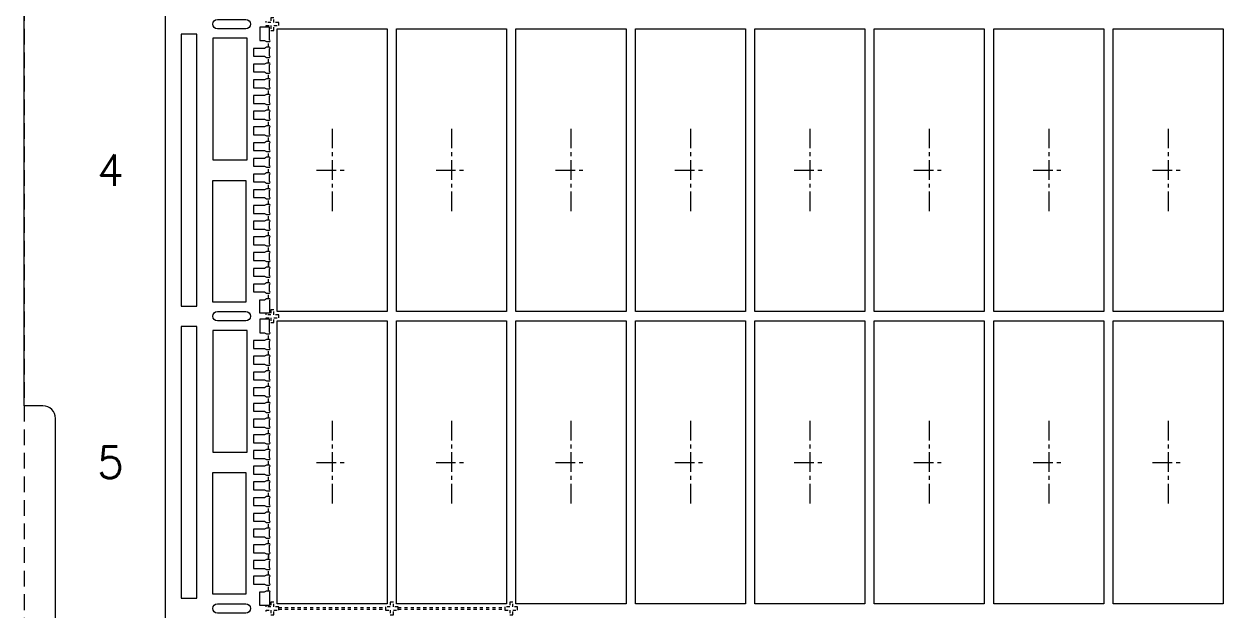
# Model space of a CAD drawing. Header units: millimetres. Extents: x 4471 to 10624, y 832 to 10725.
# Drawn here: x 4535.48 to 4573.78, y 1694.22 to 1712.87 of the extents above; entities that cross this region are included whole.
import ezdxf

# ---------------------------------------------------------------- set-up
doc = ezdxf.new("R2010")
doc.units = ezdxf.units.MM
for name, pattern in [('CENTER', [2, 1.25, -0.25, 0.25, -0.25]), ('DASHED', [0.75, 0.5, -0.25]), ('HIDDEN', [0.375, 0.25, -0.125])]:
    doc.linetypes.add(name, pattern=pattern)
for name, color, linetype in [('1', 7, 'Continuous'), ('1D', 4, 'Continuous'), ('PKG', 2, 'Continuous'), ('中心线', 1, 'CENTER'), ('标注', 6, 'Continuous')]:
    doc.layers.add(name, color=color, linetype=linetype)
doc.layers.add('DIM', color=4, linetype='Continuous', lineweight=18)
doc.styles.get("Standard").update_dxf_attribs({"font": 'SimSun.ttf'})

msp = doc.modelspace()

# ---------------------------------------------------------------- linework, layer by layer
at = {"lineweight": 0}
for p, q in [((4535.4802, 1700.7214, 0.0291), (4535.4802, 1715.7214, 0.0291)), ((4536.0802, 1700.7214, 0.0291), (4535.4802, 1700.7214, 0.0291)), ((4536.0802, 1700.7214, 0.0291), (4535.4802, 1700.7214, 0.0291)), ((4536.4802, 1681.1214, 0.0291), (4536.4802, 1700.3214, 0.0291))]:
    msp.add_line(p, q, dxfattribs=at)
at = {"lineweight": 9, "ltscale": 10, "elevation": 0.0291}
for points in [[(4542.5302, 1712.7214), (4541.6302, 1712.7214, -1), (4541.6302, 1713.0214), (4542.5302, 1713.0214, -1), (4542.5302, 1712.7214)], [(4542.5302, 1703.4214), (4541.6302, 1703.4214, -1), (4541.6302, 1703.7214), (4542.5302, 1703.7214, -1), (4542.5302, 1703.4214)], [(4542.5302, 1694.1214), (4541.6302, 1694.1214, -1), (4541.6302, 1694.4214), (4542.5302, 1694.4214, -1), (4542.5302, 1694.1214)]]:
    msp.add_lwpolyline(points, format="xyb", dxfattribs=at)
at = {"lineweight": 9, "elevation": 0.0291}
for points in [[(4540.4802, 1703.8964), (4540.9802, 1703.8964), (4540.9802, 1712.5464), (4540.4802, 1712.5464)], [(4540.4802, 1694.5964), (4540.9802, 1694.5964), (4540.9802, 1703.2464), (4540.4802, 1703.2464)]]:
    msp.add_lwpolyline(points, close=True, dxfattribs=at)
at = {"lineweight": 9, "ltscale": 10, "elevation": 0.0291}
for points in [[(4541.4802, 1712.4214), (4541.4802, 1708.5464), (4542.5802, 1708.5464), (4542.5802, 1712.4214)], [(4541.4802, 1704.0214), (4541.4802, 1707.8964), (4542.5302, 1707.8964), (4542.5302, 1704.0214)], [(4541.4802, 1703.1214), (4541.4802, 1699.2464), (4542.5802, 1699.2464), (4542.5802, 1703.1214)], [(4541.4802, 1694.7214), (4541.4802, 1698.5964), (4542.5302, 1698.5964), (4542.5302, 1694.7214)]]:
    msp.add_lwpolyline(points, close=True, dxfattribs=at)
at = {"lineweight": 0}
for start in [0, 360]:
    msp.add_arc((4536.0802, 1700.3214, 0.0291), 0.4, start, 90, dxfattribs=at)
at = {"layer": '1', "lineweight": 9}
for p, q in [((4535.4802, 1700.7214, 0.0291), (4535.4802, 1715.7214, 0.0291)), ((4542.9802, 1712.7764, 0.0291), (4542.9802, 1712.3464, 0.0291)), ((4543.2852, 1712.7764, 0.0291), (4542.9802, 1712.7764, 0.0291)), ((4542.9802, 1712.7764, 0.0291), (4542.9802, 1712.3614, 0.0291)), ((4543.2852, 1712.3614, 0.0291), (4543.2852, 1712.7764, 0.0291)), ((4542.9802, 1712.3464, 0.0291), (4543.1302, 1712.3464, 0.0291)), ((4543.1302, 1712.3464, 0.0291), (4543.1873, 1712.3114, 0.0291)), ((4543.1873, 1712.3114, 0.0291), (4543.2852, 1712.3114, 0.0291)), ((4543.2852, 1712.3614, 0.0291), (4543.2852, 1712.3614, 0.0291)), ((4542.9802, 1703.6664, 0.0291), (4542.9802, 1704.0964, 0.0291)), ((4542.9802, 1704.0964, 0.0291), (4543.1302, 1704.0964, 0.0291)), ((4542.9802, 1703.6664, 0.0291), (4542.9802, 1704.0814, 0.0291)), ((4543.1302, 1704.0964, 0.0291), (4543.1873, 1704.1314, 0.0291)), ((4543.1873, 1704.1314, 0.0291), (4543.2852, 1704.1314, 0.0291)), ((4543.2852, 1704.0814, 0.0291), (4543.2852, 1704.0814, 0.0291)), ((4543.2852, 1704.0814, 0.0291), (4543.2852, 1703.6664, 0.0291)), ((4543.2852, 1703.6664, 0.0291), (4542.9802, 1703.6664, 0.0291)), ((4542.9802, 1703.4764, 0.0291), (4542.9802, 1703.0464, 0.0291)), ((4543.2852, 1703.4764, 0.0291), (4542.9802, 1703.4764, 0.0291)), ((4542.9802, 1703.4764, 0.0291), (4542.9802, 1703.0614, 0.0291)), ((4543.2852, 1703.0614, 0.0291), (4543.2852, 1703.4764, 0.0291)), ((4542.9802, 1703.0464, 0.0291), (4543.1302, 1703.0464, 0.0291)), ((4543.1302, 1703.0464, 0.0291), (4543.1873, 1703.0114, 0.0291)), ((4543.1873, 1703.0114, 0.0291), (4543.2852, 1703.0114, 0.0291)), ((4543.2852, 1703.0614, 0.0291), (4543.2852, 1703.0614, 0.0291)), ((4542.9802, 1694.3664, 0.0291), (4542.9802, 1694.7964, 0.0291)), ((4542.9802, 1694.7964, 0.0291), (4543.1302, 1694.7964, 0.0291)), ((4543.1302, 1694.7964, 0.0291), (4543.1873, 1694.8314, 0.0291)), ((4543.1873, 1694.8314, 0.0291), (4543.2852, 1694.8314, 0.0291)), ((4542.9802, 1694.3664, 0.0291), (4542.9802, 1694.7814, 0.0291)), ((4543.2852, 1694.7814, 0.0291), (4543.2852, 1694.7814, 0.0291)), ((4543.2852, 1694.7814, 0.0291), (4543.2852, 1694.3664, 0.0291)), ((4543.2852, 1694.3664, 0.0291), (4542.9802, 1694.3664, 0.0291))]:
    msp.add_line(p, q, dxfattribs=at)
at = {"layer": '1', "color": 0, "lineweight": 9}
for p, q in [((4542.7802, 1712.0964, 0.0291), (4542.7802, 1711.8464, 0.0291)), ((4543.1302, 1712.0964, 0.0291), (4542.7802, 1712.0964, 0.0291)), ((4543.1873, 1712.1314, 0.0291), (4543.1302, 1712.0964, 0.0291)), ((4543.2852, 1712.1314, 0.0291), (4543.1873, 1712.1314, 0.0291)), ((4543.2852, 1711.8614, 0.0291), (4543.2852, 1712.0814, 0.0291)), ((4542.7802, 1711.8464, 0.0291), (4543.1302, 1711.8464, 0.0291)), ((4543.1302, 1711.8464, 0.0291), (4543.1873, 1711.8114, 0.0291)), ((4543.1873, 1711.8114, 0.0291), (4543.2852, 1711.8114, 0.0291)), ((4542.7802, 1711.5964, 0.0291), (4542.7802, 1711.3464, 0.0291)), ((4543.1302, 1711.5964, 0.0291), (4542.7802, 1711.5964, 0.0291)), ((4542.7802, 1711.3464, 0.0291), (4543.1302, 1711.3464, 0.0291)), ((4543.1873, 1711.6314, 0.0291), (4543.1302, 1711.5964, 0.0291)), ((4543.1302, 1711.3464, 0.0291), (4543.1873, 1711.3114, 0.0291)), ((4543.2852, 1711.6314, 0.0291), (4543.1873, 1711.6314, 0.0291)), ((4543.1873, 1711.3114, 0.0291), (4543.2852, 1711.3114, 0.0291)), ((4543.2852, 1711.3614, 0.0291), (4543.2852, 1711.5814, 0.0291)), ((4542.7802, 1711.0964, 0.0291), (4542.7802, 1710.8464, 0.0291)), ((4543.1302, 1711.0964, 0.0291), (4542.7802, 1711.0964, 0.0291)), ((4543.1873, 1711.1314, 0.0291), (4543.1302, 1711.0964, 0.0291)), ((4543.2852, 1711.1314, 0.0291), (4543.1873, 1711.1314, 0.0291)), ((4543.2852, 1710.8614, 0.0291), (4543.2852, 1711.0814, 0.0291)), ((4542.7802, 1710.8464, 0.0291), (4543.1302, 1710.8464, 0.0291)), ((4542.7802, 1710.5964, 0.0291), (4542.7802, 1710.3464, 0.0291)), ((4543.1302, 1710.5964, 0.0291), (4542.7802, 1710.5964, 0.0291)), ((4543.1302, 1710.8464, 0.0291), (4543.1873, 1710.8114, 0.0291)), ((4543.1873, 1710.6314, 0.0291), (4543.1302, 1710.5964, 0.0291)), ((4543.1873, 1710.8114, 0.0291), (4543.2852, 1710.8114, 0.0291)), ((4543.2852, 1710.6314, 0.0291), (4543.1873, 1710.6314, 0.0291)), ((4543.2852, 1710.3614, 0.0291), (4543.2852, 1710.5814, 0.0291)), ((4542.7802, 1710.3464, 0.0291), (4543.1302, 1710.3464, 0.0291)), ((4543.1302, 1710.3464, 0.0291), (4543.1873, 1710.3114, 0.0291)), ((4543.1873, 1710.1314, 0.0291), (4543.1302, 1710.0964, 0.0291)), ((4543.1873, 1710.3114, 0.0291), (4543.2852, 1710.3114, 0.0291)), ((4543.2852, 1710.1314, 0.0291), (4543.1873, 1710.1314, 0.0291)), ((4542.7802, 1710.0964, 0.0291), (4542.7802, 1709.8464, 0.0291)), ((4543.1302, 1710.0964, 0.0291), (4542.7802, 1710.0964, 0.0291)), ((4542.7802, 1709.8464, 0.0291), (4543.1302, 1709.8464, 0.0291)), ((4543.1302, 1709.8464, 0.0291), (4543.1873, 1709.8114, 0.0291)), ((4543.1873, 1709.8114, 0.0291), (4543.2852, 1709.8114, 0.0291)), ((4543.2852, 1709.8614, 0.0291), (4543.2852, 1710.0814, 0.0291)), ((4542.7802, 1709.5964, 0.0291), (4542.7802, 1709.3464, 0.0291)), ((4543.1302, 1709.5964, 0.0291), (4542.7802, 1709.5964, 0.0291)), ((4543.1873, 1709.6314, 0.0291), (4543.1302, 1709.5964, 0.0291)), ((4543.2852, 1709.6314, 0.0291), (4543.1873, 1709.6314, 0.0291)), ((4543.2852, 1709.3614, 0.0291), (4543.2852, 1709.5814, 0.0291)), ((4542.7802, 1709.3464, 0.0291), (4543.1302, 1709.3464, 0.0291)), ((4542.7802, 1709.0964, 0.0291), (4542.7802, 1708.8464, 0.0291)), ((4543.1302, 1709.0964, 0.0291), (4542.7802, 1709.0964, 0.0291)), ((4543.1302, 1709.3464, 0.0291), (4543.1873, 1709.3114, 0.0291)), ((4543.1873, 1709.1314, 0.0291), (4543.1302, 1709.0964, 0.0291)), ((4543.1873, 1709.3114, 0.0291), (4543.2852, 1709.3114, 0.0291)), ((4543.2852, 1709.1314, 0.0291), (4543.1873, 1709.1314, 0.0291)), ((4543.2852, 1708.8614, 0.0291), (4543.2852, 1709.0814, 0.0291)), ((4542.7802, 1708.8464, 0.0291), (4543.1302, 1708.8464, 0.0291)), ((4542.7802, 1708.5964, 0.0291), (4542.7802, 1708.3464, 0.0291)), ((4543.1302, 1708.5964, 0.0291), (4542.7802, 1708.5964, 0.0291)), ((4543.1302, 1708.8464, 0.0291), (4543.1873, 1708.8114, 0.0291)), ((4543.1873, 1708.6314, 0.0291), (4543.1302, 1708.5964, 0.0291)), ((4543.1873, 1708.8114, 0.0291), (4543.2852, 1708.8114, 0.0291)), ((4543.2852, 1708.6314, 0.0291), (4543.1873, 1708.6314, 0.0291)), ((4543.2852, 1708.3614, 0.0291), (4543.2852, 1708.5814, 0.0291)), ((4542.7802, 1708.3464, 0.0291), (4543.1302, 1708.3464, 0.0291)), ((4543.1302, 1708.3464, 0.0291), (4543.1873, 1708.3114, 0.0291)), ((4543.1873, 1708.3114, 0.0291), (4543.2852, 1708.3114, 0.0291)), ((4542.7802, 1708.0964, 0.0291), (4542.7802, 1707.8464, 0.0291)), ((4543.1302, 1708.0964, 0.0291), (4542.7802, 1708.0964, 0.0291)), ((4542.7802, 1707.8464, 0.0291), (4543.1302, 1707.8464, 0.0291)), ((4543.1873, 1708.1314, 0.0291), (4543.1302, 1708.0964, 0.0291)), ((4543.1302, 1707.8464, 0.0291), (4543.1873, 1707.8114, 0.0291)), ((4543.2852, 1708.1314, 0.0291), (4543.1873, 1708.1314, 0.0291)), ((4543.2852, 1707.8614, 0.0291), (4543.2852, 1708.0814, 0.0291)), ((4542.7802, 1707.5964, 0.0291), (4542.7802, 1707.3464, 0.0291)), ((4543.1302, 1707.5964, 0.0291), (4542.7802, 1707.5964, 0.0291)), ((4543.1873, 1707.6314, 0.0291), (4543.1302, 1707.5964, 0.0291)), ((4543.1873, 1707.8114, 0.0291), (4543.2852, 1707.8114, 0.0291)), ((4543.2852, 1707.6314, 0.0291), (4543.1873, 1707.6314, 0.0291)), ((4543.2852, 1707.3614, 0.0291), (4543.2852, 1707.5814, 0.0291)), ((4542.7802, 1707.3464, 0.0291), (4543.1302, 1707.3464, 0.0291)), ((4542.7802, 1707.0964, 0.0291), (4542.7802, 1706.8464, 0.0291)), ((4543.1302, 1707.0964, 0.0291), (4542.7802, 1707.0964, 0.0291)), ((4543.1302, 1707.3464, 0.0291), (4543.1873, 1707.3114, 0.0291)), ((4543.1873, 1707.1314, 0.0291), (4543.1302, 1707.0964, 0.0291)), ((4543.1873, 1707.3114, 0.0291), (4543.2852, 1707.3114, 0.0291)), ((4543.2852, 1707.1314, 0.0291), (4543.1873, 1707.1314, 0.0291)), ((4543.2852, 1706.8614, 0.0291), (4543.2852, 1707.0814, 0.0291)), ((4542.7802, 1706.8464, 0.0291), (4543.1302, 1706.8464, 0.0291)), ((4543.1302, 1706.8464, 0.0291), (4543.1873, 1706.8114, 0.0291)), ((4543.1873, 1706.8114, 0.0291), (4543.2852, 1706.8114, 0.0291)), ((4542.7802, 1706.5964, 0.0291), (4542.7802, 1706.3464, 0.0291)), ((4543.1302, 1706.5964, 0.0291), (4542.7802, 1706.5964, 0.0291)), ((4542.7802, 1706.3464, 0.0291), (4543.1302, 1706.3464, 0.0291)), ((4543.1873, 1706.6314, 0.0291), (4543.1302, 1706.5964, 0.0291)), ((4543.1302, 1706.3464, 0.0291), (4543.1873, 1706.3114, 0.0291)), ((4543.2852, 1706.6314, 0.0291), (4543.1873, 1706.6314, 0.0291)), ((4543.1873, 1706.3114, 0.0291), (4543.2852, 1706.3114, 0.0291)), ((4543.2852, 1706.3614, 0.0291), (4543.2852, 1706.5814, 0.0291)), ((4542.7802, 1706.0964, 0.0291), (4542.7802, 1705.8464, 0.0291)), ((4543.1302, 1706.0964, 0.0291), (4542.7802, 1706.0964, 0.0291)), ((4543.1873, 1706.1314, 0.0291), (4543.1302, 1706.0964, 0.0291)), ((4543.2852, 1706.1314, 0.0291), (4543.1873, 1706.1314, 0.0291)), ((4543.2852, 1705.8614, 0.0291), (4543.2852, 1706.0814, 0.0291)), ((4542.7802, 1705.8464, 0.0291), (4543.1302, 1705.8464, 0.0291)), ((4542.7802, 1705.5964, 0.0291), (4542.7802, 1705.3464, 0.0291)), ((4543.1302, 1705.5964, 0.0291), (4542.7802, 1705.5964, 0.0291)), ((4543.1302, 1705.8464, 0.0291), (4543.1873, 1705.8114, 0.0291)), ((4543.1873, 1705.6314, 0.0291), (4543.1302, 1705.5964, 0.0291)), ((4543.1873, 1705.8114, 0.0291), (4543.2852, 1705.8114, 0.0291)), ((4543.2852, 1705.6314, 0.0291), (4543.1873, 1705.6314, 0.0291)), ((4543.2852, 1705.3614, 0.0291), (4543.2852, 1705.5814, 0.0291)), ((4542.7802, 1705.3464, 0.0291), (4543.1302, 1705.3464, 0.0291)), ((4543.1302, 1705.3464, 0.0291), (4543.1873, 1705.3114, 0.0291)), ((4543.1873, 1705.3114, 0.0291), (4543.2852, 1705.3114, 0.0291)), ((4542.7802, 1705.0964, 0.0291), (4542.7802, 1704.8464, 0.0291)), ((4543.1302, 1705.0964, 0.0291), (4542.7802, 1705.0964, 0.0291)), ((4542.7802, 1704.8464, 0.0291), (4543.1302, 1704.8464, 0.0291)), ((4543.1873, 1705.1314, 0.0291), (4543.1302, 1705.0964, 0.0291)), ((4543.1302, 1704.8464, 0.0291), (4543.1873, 1704.8114, 0.0291)), ((4543.2852, 1705.1314, 0.0291), (4543.1873, 1705.1314, 0.0291)), ((4543.1873, 1704.8114, 0.0291), (4543.2852, 1704.8114, 0.0291)), ((4543.2852, 1704.8614, 0.0291), (4543.2852, 1705.0814, 0.0291)), ((4542.7802, 1704.5964, 0.0291), (4542.7802, 1704.3464, 0.0291)), ((4543.1302, 1704.5964, 0.0291), (4542.7802, 1704.5964, 0.0291)), ((4543.1873, 1704.6314, 0.0291), (4543.1302, 1704.5964, 0.0291)), ((4543.2852, 1704.6314, 0.0291), (4543.1873, 1704.6314, 0.0291)), ((4543.2852, 1704.3614, 0.0291), (4543.2852, 1704.5814, 0.0291)), ((4542.7802, 1704.3464, 0.0291), (4543.1302, 1704.3464, 0.0291)), ((4543.1302, 1704.3464, 0.0291), (4543.1873, 1704.3114, 0.0291)), ((4543.1873, 1704.3114, 0.0291), (4543.2852, 1704.3114, 0.0291)), ((4542.7802, 1702.7964, 0.0291), (4542.7802, 1702.5464, 0.0291)), ((4543.1302, 1702.7964, 0.0291), (4542.7802, 1702.7964, 0.0291)), ((4542.7802, 1702.5464, 0.0291), (4543.1302, 1702.5464, 0.0291)), ((4543.1873, 1702.8314, 0.0291), (4543.1302, 1702.7964, 0.0291)), ((4543.1302, 1702.5464, 0.0291), (4543.1873, 1702.5114, 0.0291)), ((4543.2852, 1702.8314, 0.0291), (4543.1873, 1702.8314, 0.0291)), ((4543.1873, 1702.5114, 0.0291), (4543.2852, 1702.5114, 0.0291)), ((4543.2852, 1702.5614, 0.0291), (4543.2852, 1702.7814, 0.0291)), ((4542.7802, 1702.2964, 0.0291), (4542.7802, 1702.0464, 0.0291)), ((4543.1302, 1702.2964, 0.0291), (4542.7802, 1702.2964, 0.0291)), ((4543.1873, 1702.3314, 0.0291), (4543.1302, 1702.2964, 0.0291)), ((4543.2852, 1702.3314, 0.0291), (4543.1873, 1702.3314, 0.0291)), ((4543.2852, 1702.0614, 0.0291), (4543.2852, 1702.2814, 0.0291)), ((4542.7802, 1702.0464, 0.0291), (4543.1302, 1702.0464, 0.0291)), ((4542.7802, 1701.7964, 0.0291), (4542.7802, 1701.5464, 0.0291)), ((4543.1302, 1701.7964, 0.0291), (4542.7802, 1701.7964, 0.0291)), ((4543.1302, 1702.0464, 0.0291), (4543.1873, 1702.0114, 0.0291)), ((4543.1873, 1701.8314, 0.0291), (4543.1302, 1701.7964, 0.0291)), ((4543.1873, 1702.0114, 0.0291), (4543.2852, 1702.0114, 0.0291)), ((4543.2852, 1701.8314, 0.0291), (4543.1873, 1701.8314, 0.0291)), ((4543.2852, 1701.5614, 0.0291), (4543.2852, 1701.7814, 0.0291)), ((4542.7802, 1701.5464, 0.0291), (4543.1302, 1701.5464, 0.0291)), ((4543.1302, 1701.5464, 0.0291), (4543.1873, 1701.5114, 0.0291)), ((4543.1873, 1701.3314, 0.0291), (4543.1302, 1701.2964, 0.0291)), ((4543.1873, 1701.5114, 0.0291), (4543.2852, 1701.5114, 0.0291)), ((4543.2852, 1701.3314, 0.0291), (4543.1873, 1701.3314, 0.0291)), ((4542.7802, 1701.2964, 0.0291), (4542.7802, 1701.0464, 0.0291)), ((4543.1302, 1701.2964, 0.0291), (4542.7802, 1701.2964, 0.0291)), ((4542.7802, 1701.0464, 0.0291), (4543.1302, 1701.0464, 0.0291)), ((4543.1302, 1701.0464, 0.0291), (4543.1873, 1701.0114, 0.0291)), ((4543.1873, 1701.0114, 0.0291), (4543.2852, 1701.0114, 0.0291)), ((4543.2852, 1701.0614, 0.0291), (4543.2852, 1701.2814, 0.0291)), ((4542.7802, 1700.7964, 0.0291), (4542.7802, 1700.5464, 0.0291)), ((4543.1302, 1700.7964, 0.0291), (4542.7802, 1700.7964, 0.0291)), ((4542.7802, 1700.5464, 0.0291), (4543.1302, 1700.5464, 0.0291)), ((4543.1873, 1700.8314, 0.0291), (4543.1302, 1700.7964, 0.0291)), ((4543.1302, 1700.5464, 0.0291), (4543.1873, 1700.5114, 0.0291)), ((4543.2852, 1700.8314, 0.0291), (4543.1873, 1700.8314, 0.0291)), ((4543.2852, 1700.5614, 0.0291), (4543.2852, 1700.7814, 0.0291)), ((4542.7802, 1700.2964, 0.0291), (4542.7802, 1700.0464, 0.0291)), ((4543.1302, 1700.2964, 0.0291), (4542.7802, 1700.2964, 0.0291)), ((4543.1873, 1700.3314, 0.0291), (4543.1302, 1700.2964, 0.0291)), ((4543.1873, 1700.5114, 0.0291), (4543.2852, 1700.5114, 0.0291)), ((4543.2852, 1700.3314, 0.0291), (4543.1873, 1700.3314, 0.0291)), ((4543.2852, 1700.0614, 0.0291), (4543.2852, 1700.2814, 0.0291)), ((4542.7802, 1700.0464, 0.0291), (4543.1302, 1700.0464, 0.0291)), ((4542.7802, 1699.7964, 0.0291), (4542.7802, 1699.5464, 0.0291)), ((4543.1302, 1699.7964, 0.0291), (4542.7802, 1699.7964, 0.0291)), ((4543.1302, 1700.0464, 0.0291), (4543.1873, 1700.0114, 0.0291)), ((4543.1873, 1699.8314, 0.0291), (4543.1302, 1699.7964, 0.0291)), ((4543.1873, 1700.0114, 0.0291), (4543.2852, 1700.0114, 0.0291)), ((4543.2852, 1699.8314, 0.0291), (4543.1873, 1699.8314, 0.0291)), ((4543.2852, 1699.5614, 0.0291), (4543.2852, 1699.7814, 0.0291)), ((4542.7802, 1699.5464, 0.0291), (4543.1302, 1699.5464, 0.0291)), ((4543.1302, 1699.5464, 0.0291), (4543.1873, 1699.5114, 0.0291)), ((4543.1873, 1699.5114, 0.0291), (4543.2852, 1699.5114, 0.0291)), ((4542.7802, 1699.2964, 0.0291), (4542.7802, 1699.0464, 0.0291)), ((4543.1302, 1699.2964, 0.0291), (4542.7802, 1699.2964, 0.0291)), ((4542.7802, 1699.0464, 0.0291), (4543.1302, 1699.0464, 0.0291)), ((4543.1873, 1699.3314, 0.0291), (4543.1302, 1699.2964, 0.0291)), ((4543.1302, 1699.0464, 0.0291), (4543.1873, 1699.0114, 0.0291)), ((4543.2852, 1699.3314, 0.0291), (4543.1873, 1699.3314, 0.0291)), ((4543.1873, 1699.0114, 0.0291), (4543.2852, 1699.0114, 0.0291)), ((4543.2852, 1699.0614, 0.0291), (4543.2852, 1699.2814, 0.0291)), ((4542.7802, 1698.7964, 0.0291), (4542.7802, 1698.5464, 0.0291)), ((4543.1302, 1698.7964, 0.0291), (4542.7802, 1698.7964, 0.0291)), ((4543.1873, 1698.8314, 0.0291), (4543.1302, 1698.7964, 0.0291)), ((4543.2852, 1698.8314, 0.0291), (4543.1873, 1698.8314, 0.0291)), ((4543.2852, 1698.5614, 0.0291), (4543.2852, 1698.7814, 0.0291)), ((4542.7802, 1698.5464, 0.0291), (4543.1302, 1698.5464, 0.0291)), ((4542.7802, 1698.2964, 0.0291), (4542.7802, 1698.0464, 0.0291)), ((4543.1302, 1698.2964, 0.0291), (4542.7802, 1698.2964, 0.0291)), ((4543.1302, 1698.5464, 0.0291), (4543.1873, 1698.5114, 0.0291)), ((4543.1873, 1698.3314, 0.0291), (4543.1302, 1698.2964, 0.0291)), ((4543.1873, 1698.5114, 0.0291), (4543.2852, 1698.5114, 0.0291)), ((4543.2852, 1698.3314, 0.0291), (4543.1873, 1698.3314, 0.0291)), ((4543.2852, 1698.0614, 0.0291), (4543.2852, 1698.2814, 0.0291)), ((4542.7802, 1698.0464, 0.0291), (4543.1302, 1698.0464, 0.0291)), ((4543.1302, 1698.0464, 0.0291), (4543.1873, 1698.0114, 0.0291)), ((4543.1873, 1698.0114, 0.0291), (4543.2852, 1698.0114, 0.0291)), ((4542.7802, 1697.7964, 0.0291), (4542.7802, 1697.5464, 0.0291)), ((4543.1302, 1697.7964, 0.0291), (4542.7802, 1697.7964, 0.0291)), ((4542.7802, 1697.5464, 0.0291), (4543.1302, 1697.5464, 0.0291)), ((4543.1873, 1697.8314, 0.0291), (4543.1302, 1697.7964, 0.0291)), ((4543.1302, 1697.5464, 0.0291), (4543.1873, 1697.5114, 0.0291)), ((4543.2852, 1697.8314, 0.0291), (4543.1873, 1697.8314, 0.0291)), ((4543.1873, 1697.5114, 0.0291), (4543.2852, 1697.5114, 0.0291)), ((4543.2852, 1697.5614, 0.0291), (4543.2852, 1697.7814, 0.0291)), ((4542.7802, 1697.2964, 0.0291), (4542.7802, 1697.0464, 0.0291)), ((4543.1302, 1697.2964, 0.0291), (4542.7802, 1697.2964, 0.0291)), ((4543.1873, 1697.3314, 0.0291), (4543.1302, 1697.2964, 0.0291)), ((4543.2852, 1697.3314, 0.0291), (4543.1873, 1697.3314, 0.0291)), ((4543.2852, 1697.0614, 0.0291), (4543.2852, 1697.2814, 0.0291)), ((4542.7802, 1697.0464, 0.0291), (4543.1302, 1697.0464, 0.0291)), ((4542.7802, 1696.7964, 0.0291), (4542.7802, 1696.5464, 0.0291)), ((4543.1302, 1696.7964, 0.0291), (4542.7802, 1696.7964, 0.0291)), ((4543.1302, 1697.0464, 0.0291), (4543.1873, 1697.0114, 0.0291)), ((4543.1873, 1696.8314, 0.0291), (4543.1302, 1696.7964, 0.0291)), ((4543.1873, 1697.0114, 0.0291), (4543.2852, 1697.0114, 0.0291)), ((4543.2852, 1696.8314, 0.0291), (4543.1873, 1696.8314, 0.0291)), ((4543.2852, 1696.5614, 0.0291), (4543.2852, 1696.7814, 0.0291)), ((4542.7802, 1696.5464, 0.0291), (4543.1302, 1696.5464, 0.0291)), ((4543.1302, 1696.5464, 0.0291), (4543.1873, 1696.5114, 0.0291)), ((4543.1873, 1696.3314, 0.0291), (4543.1302, 1696.2964, 0.0291)), ((4543.1873, 1696.5114, 0.0291), (4543.2852, 1696.5114, 0.0291)), ((4543.2852, 1696.3314, 0.0291), (4543.1873, 1696.3314, 0.0291)), ((4542.7802, 1696.2964, 0.0291), (4542.7802, 1696.0464, 0.0291)), ((4543.1302, 1696.2964, 0.0291), (4542.7802, 1696.2964, 0.0291)), ((4542.7802, 1696.0464, 0.0291), (4543.1302, 1696.0464, 0.0291)), ((4543.1302, 1696.0464, 0.0291), (4543.1873, 1696.0114, 0.0291)), ((4543.1873, 1696.0114, 0.0291), (4543.2852, 1696.0114, 0.0291)), ((4543.2852, 1696.0614, 0.0291), (4543.2852, 1696.2814, 0.0291)), ((4542.7802, 1695.7964, 0.0291), (4542.7802, 1695.5464, 0.0291)), ((4543.1302, 1695.7964, 0.0291), (4542.7802, 1695.7964, 0.0291)), ((4543.1873, 1695.8314, 0.0291), (4543.1302, 1695.7964, 0.0291)), ((4543.2852, 1695.8314, 0.0291), (4543.1873, 1695.8314, 0.0291)), ((4543.2852, 1695.5614, 0.0291), (4543.2852, 1695.7814, 0.0291)), ((4542.7802, 1695.5464, 0.0291), (4543.1302, 1695.5464, 0.0291)), ((4542.7802, 1695.2964, 0.0291), (4542.7802, 1695.0464, 0.0291)), ((4543.1302, 1695.2964, 0.0291), (4542.7802, 1695.2964, 0.0291)), ((4543.1302, 1695.5464, 0.0291), (4543.1873, 1695.5114, 0.0291)), ((4543.1873, 1695.3314, 0.0291), (4543.1302, 1695.2964, 0.0291)), ((4543.1873, 1695.5114, 0.0291), (4543.2852, 1695.5114, 0.0291)), ((4543.2852, 1695.3314, 0.0291), (4543.1873, 1695.3314, 0.0291)), ((4543.2852, 1695.0614, 0.0291), (4543.2852, 1695.2814, 0.0291)), ((4542.7802, 1695.0464, 0.0291), (4543.1302, 1695.0464, 0.0291)), ((4543.1302, 1695.0464, 0.0291), (4543.1873, 1695.0114, 0.0291)), ((4543.1873, 1695.0114, 0.0291), (4543.2852, 1695.0114, 0.0291))]:
    msp.add_line(p, q, dxfattribs=at)
at = {"layer": '1', "lineweight": 9}
for centre in [(4543.2852, 1712.3364, 0.0291), (4543.2852, 1704.1064, 0.0291), (4543.2852, 1703.0364, 0.0291), (4543.2852, 1694.8064, 0.0291)]:
    msp.add_arc(centre, 0.025, 270, 90, dxfattribs=at)
at = {"layer": '1', "color": 0, "lineweight": 9}
for centre in [(4543.2852, 1712.1064, 0.0291), (4543.2852, 1711.8364, 0.0291), (4543.2852, 1711.6064, 0.0291), (4543.2852, 1711.3364, 0.0291), (4543.2852, 1711.1064, 0.0291), (4543.2852, 1710.8364, 0.0291), (4543.2852, 1710.6064, 0.0291), (4543.2852, 1710.3364, 0.0291), (4543.2852, 1710.1064, 0.0291), (4543.2852, 1709.8364, 0.0291), (4543.2852, 1709.6064, 0.0291), (4543.2852, 1709.3364, 0.0291), (4543.2852, 1709.1064, 0.0291), (4543.2852, 1708.8364, 0.0291), (4543.2852, 1708.6064, 0.0291), (4543.2852, 1708.3364, 0.0291), (4543.2852, 1708.1064, 0.0291), (4543.2852, 1707.8364, 0.0291), (4543.2852, 1707.6064, 0.0291), (4543.2852, 1707.3364, 0.0291), (4543.2852, 1707.1064, 0.0291), (4543.2852, 1706.8364, 0.0291), (4543.2852, 1706.6064, 0.0291), (4543.2852, 1706.3364, 0.0291), (4543.2852, 1706.1064, 0.0291), (4543.2852, 1705.8364, 0.0291), (4543.2852, 1705.6064, 0.0291), (4543.2852, 1705.3364, 0.0291), (4543.2852, 1705.1064, 0.0291), (4543.2852, 1704.8364, 0.0291), (4543.2852, 1704.6064, 0.0291), (4543.2852, 1704.3364, 0.0291), (4543.2852, 1702.8064, 0.0291), (4543.2852, 1702.5364, 0.0291), (4543.2852, 1702.3064, 0.0291), (4543.2852, 1702.0364, 0.0291), (4543.2852, 1701.8064, 0.0291), (4543.2852, 1701.5364, 0.0291), (4543.2852, 1701.3064, 0.0291), (4543.2852, 1701.0364, 0.0291), (4543.2852, 1700.8064, 0.0291), (4543.2852, 1700.5364, 0.0291), (4543.2852, 1700.3064, 0.0291), (4543.2852, 1700.0364, 0.0291), (4543.2852, 1699.8064, 0.0291), (4543.2852, 1699.5364, 0.0291), (4543.2852, 1699.3064, 0.0291), (4543.2852, 1699.0364, 0.0291), (4543.2852, 1698.8064, 0.0291), (4543.2852, 1698.5364, 0.0291), (4543.2852, 1698.3064, 0.0291), (4543.2852, 1698.0364, 0.0291), (4543.2852, 1697.8064, 0.0291), (4543.2852, 1697.5364, 0.0291), (4543.2852, 1697.3064, 0.0291), (4543.2852, 1697.0364, 0.0291), (4543.2852, 1696.8064, 0.0291), (4543.2852, 1696.5364, 0.0291), (4543.2852, 1696.3064, 0.0291), (4543.2852, 1696.0364, 0.0291), (4543.2852, 1695.8064, 0.0291), (4543.2852, 1695.5364, 0.0291), (4543.2852, 1695.3064, 0.0291), (4543.2852, 1695.0364, 0.0291)]:
    msp.add_arc(centre, 0.025, 270, 90, dxfattribs=at)
at = {"layer": '1D', "color": 4, "linetype": 'HIDDEN', "lineweight": 9, "ltscale": 0.2}
for p, q in [((4543.5802, 1694.2964, 0.0291), (4546.9802, 1694.2964, 0.0291)), ((4543.5802, 1694.2464, 0.0291), (4546.9802, 1694.2464, 0.0291)), ((4547.3802, 1694.2964, 0.0291), (4550.7802, 1694.2964, 0.0291)), ((4547.3802, 1694.2464, 0.0291), (4550.7802, 1694.2464, 0.0291))]:
    msp.add_line(p, q, dxfattribs=at)
at = {"layer": '1D', "color": 1, "lineweight": 9, "elevation": 0.0291}
msp.add_lwpolyline([(4611.9802, 1673.2214), (4539.9802, 1673.2214), (4539.9802, 1743.2214), (4611.9802, 1743.2214)], dxfattribs=at)
at = {"layer": '1D', "color": 4, "linetype": 'HIDDEN', "lineweight": 9, "ltscale": 0.2, "elevation": 0.0291}
for points in [[(4543.1802, 1712.7764), (4543.1802, 1712.8214), (4543.3302, 1712.8214), (4543.3302, 1712.6714), (4543.4302, 1712.6714), (4543.4302, 1712.6714), (4543.4302, 1712.8214), (4543.5802, 1712.8214), (4543.5802, 1712.9214), (4543.4302, 1712.9214), (4543.4302, 1713.0714), (4543.3302, 1713.0714), (4543.3302, 1712.9214), (4543.1802, 1712.9214), (4543.1802, 1712.9664)], [(4543.1802, 1703.4764), (4543.1802, 1703.5214), (4543.3302, 1703.5214), (4543.3302, 1703.3714), (4543.4302, 1703.3714), (4543.4302, 1703.3714), (4543.4302, 1703.5214), (4543.5802, 1703.5214), (4543.5802, 1703.6214), (4543.4302, 1703.6214), (4543.4302, 1703.7714), (4543.3302, 1703.7714), (4543.3302, 1703.6214), (4543.1802, 1703.6214), (4543.1802, 1703.6664)], [(4543.1802, 1694.1764), (4543.1802, 1694.2214), (4543.3302, 1694.2214), (4543.3302, 1694.0714), (4543.4302, 1694.0714), (4543.4302, 1694.0714), (4543.4302, 1694.2214), (4543.5802, 1694.2214), (4543.5802, 1694.3214), (4543.4302, 1694.3214), (4543.4302, 1694.4714), (4543.3302, 1694.4714), (4543.3302, 1694.3214), (4543.1802, 1694.3214), (4543.1802, 1694.3664)]]:
    msp.add_lwpolyline(points, dxfattribs=at)
at = {"layer": '1D', "color": 4, "linetype": 'HIDDEN', "lineweight": 9, "ltscale": 0.5, "elevation": 0.0291}
for points in [[(4543.2602, 1712.1314), (4543.2602, 1712.3114)], [(4543.2602, 1711.6314), (4543.2602, 1711.8114)], [(4543.2602, 1711.1314), (4543.2602, 1711.3114)], [(4543.2602, 1710.6314), (4543.2602, 1710.8114)], [(4543.2602, 1710.1314), (4543.2602, 1710.3114)], [(4543.2602, 1709.6314), (4543.2602, 1709.8114)], [(4543.2602, 1709.1314), (4543.2602, 1709.3114)], [(4543.2602, 1708.6314), (4543.2602, 1708.8114)], [(4543.2602, 1708.1314), (4543.2602, 1708.3114)], [(4543.2602, 1707.6314), (4543.2602, 1707.8114)], [(4543.2602, 1707.1314), (4543.2602, 1707.3114)], [(4543.2602, 1706.6314), (4543.2602, 1706.8114)], [(4543.2602, 1706.1314), (4543.2602, 1706.3114)], [(4543.2602, 1705.6314), (4543.2602, 1705.8114)], [(4543.2602, 1704.6314), (4543.2602, 1704.8114)], [(4543.2602, 1704.1314), (4543.2602, 1704.3114)], [(4543.2602, 1702.8314), (4543.2602, 1703.0114)], [(4543.2602, 1702.3314), (4543.2602, 1702.5114)], [(4543.2602, 1701.8314), (4543.2602, 1702.0114)], [(4543.2602, 1701.3314), (4543.2602, 1701.5114)], [(4543.2602, 1700.8314), (4543.2602, 1701.0114)], [(4543.2602, 1700.3314), (4543.2602, 1700.5114)], [(4543.2602, 1699.8314), (4543.2602, 1700.0114)], [(4543.2602, 1699.3314), (4543.2602, 1699.5114)], [(4543.2602, 1698.8314), (4543.2602, 1699.0114)], [(4543.2602, 1698.3314), (4543.2602, 1698.5114)], [(4543.2602, 1697.8314), (4543.2602, 1698.0114)], [(4543.2602, 1697.3314), (4543.2602, 1697.5114)], [(4543.2602, 1696.8314), (4543.2602, 1697.0114)], [(4543.2602, 1696.3314), (4543.2602, 1696.5114)], [(4543.2602, 1695.3314), (4543.2602, 1695.5114)], [(4543.2602, 1694.8314), (4543.2602, 1695.0114)]]:
    msp.add_lwpolyline(points, dxfattribs=at)
for points in [[(4543.2602, 1705.3114), (4543.2602, 1705.1314)], [(4543.2602, 1696.0114), (4543.2602, 1695.8314)]]:
    msp.add_lwpolyline(points, close=True, dxfattribs=at)
at = {"layer": '1D', "color": 4, "linetype": 'HIDDEN', "lineweight": 9, "ltscale": 0.2, "elevation": 0.0291}
for points in [[(4547.1302, 1694.4714), (4547.1302, 1694.3214), (4546.9802, 1694.3214), (4546.9802, 1694.2214), (4547.1302, 1694.2214), (4547.1302, 1694.0714), (4547.2302, 1694.0714), (4547.2302, 1694.2214), (4547.3802, 1694.2214), (4547.3802, 1694.3214), (4547.2302, 1694.3214), (4547.2302, 1694.4714)], [(4547.1302, 1694.4714), (4547.1302, 1694.3214), (4546.9802, 1694.3214), (4546.9802, 1694.2214), (4547.1302, 1694.2214), (4547.1302, 1694.0714), (4547.2302, 1694.0714), (4547.2302, 1694.2214), (4547.3802, 1694.2214), (4547.3802, 1694.3214), (4547.2302, 1694.3214), (4547.2302, 1694.4714)], [(4550.9302, 1694.4714), (4550.9302, 1694.3214), (4550.7802, 1694.3214), (4550.7802, 1694.2214), (4550.9302, 1694.2214), (4550.9302, 1694.0714), (4551.0302, 1694.0714), (4551.0302, 1694.2214), (4551.1802, 1694.2214), (4551.1802, 1694.3214), (4551.0302, 1694.3214), (4551.0302, 1694.4714)], [(4550.9302, 1694.4714), (4550.9302, 1694.3214), (4550.7802, 1694.3214), (4550.7802, 1694.2214), (4550.9302, 1694.2214), (4550.9302, 1694.0714), (4551.0302, 1694.0714), (4551.0302, 1694.2214), (4551.1802, 1694.2214), (4551.1802, 1694.3214), (4551.0302, 1694.3214), (4551.0302, 1694.4714)]]:
    msp.add_lwpolyline(points, close=True, dxfattribs=at)
at = {"layer": 'PKG', "linetype": 'Continuous', "lineweight": 9, "elevation": 0.0291}
for points in [[(4543.5302, 1703.7214), (4543.5302, 1712.7214), (4547.0302, 1712.7214), (4547.0302, 1703.7214)], [(4547.3302, 1703.7214), (4547.3302, 1712.7214), (4550.8302, 1712.7214), (4550.8302, 1703.7214)], [(4551.1302, 1703.7214), (4551.1302, 1712.7214), (4554.6302, 1712.7214), (4554.6302, 1703.7214)], [(4554.9302, 1703.7214), (4554.9302, 1712.7214), (4558.4302, 1712.7214), (4558.4302, 1703.7214)], [(4558.7302, 1703.7214), (4558.7302, 1712.7214), (4562.2302, 1712.7214), (4562.2302, 1703.7214)], [(4562.5302, 1703.7214), (4562.5302, 1712.7214), (4566.0302, 1712.7214), (4566.0302, 1703.7214)], [(4566.3302, 1703.7214), (4566.3302, 1712.7214), (4569.8302, 1712.7214), (4569.8302, 1703.7214)], [(4570.1302, 1703.7214), (4570.1302, 1712.7214), (4573.6302, 1712.7214), (4573.6302, 1703.7214)], [(4543.5302, 1694.4214), (4543.5302, 1703.4214), (4547.0302, 1703.4214), (4547.0302, 1694.4214)], [(4547.3302, 1694.4214), (4547.3302, 1703.4214), (4550.8302, 1703.4214), (4550.8302, 1694.4214)], [(4551.1302, 1694.4214), (4551.1302, 1703.4214), (4554.6302, 1703.4214), (4554.6302, 1694.4214)], [(4554.9302, 1694.4214), (4554.9302, 1703.4214), (4558.4302, 1703.4214), (4558.4302, 1694.4214)], [(4558.7302, 1694.4214), (4558.7302, 1703.4214), (4562.2302, 1703.4214), (4562.2302, 1694.4214)], [(4562.5302, 1694.4214), (4562.5302, 1703.4214), (4566.0302, 1703.4214), (4566.0302, 1694.4214)], [(4566.3302, 1694.4214), (4566.3302, 1703.4214), (4569.8302, 1703.4214), (4569.8302, 1694.4214)], [(4570.1302, 1694.4214), (4570.1302, 1703.4214), (4573.6302, 1703.4214), (4573.6302, 1694.4214)]]:
    msp.add_lwpolyline(points, close=True, dxfattribs=at)
at = {"layer": '中心线', "lineweight": 9, "ltscale": 0.5}
for p, q in [((4545.2802, 1709.5414, 0.0291), (4545.2802, 1706.9014, 0.0291)), ((4549.0802, 1709.5414, 0.0291), (4549.0802, 1706.9014, 0.0291)), ((4552.8802, 1709.5414, 0.0291), (4552.8802, 1706.9014, 0.0291)), ((4556.6802, 1709.5414, 0.0291), (4556.6802, 1706.9014, 0.0291)), ((4560.4802, 1709.5414, 0.0291), (4560.4802, 1706.9014, 0.0291)), ((4564.2802, 1709.5414, 0.0291), (4564.2802, 1706.9014, 0.0291)), ((4568.0802, 1709.5414, 0.0291), (4568.0802, 1706.9014, 0.0291)), ((4571.8802, 1709.5414, 0.0291), (4571.8802, 1706.9014, 0.0291)), ((4544.7852, 1708.2214, 0.0291), (4545.7752, 1708.2214, 0.0291)), ((4548.5852, 1708.2214, 0.0291), (4549.5752, 1708.2214, 0.0291)), ((4552.3852, 1708.2214, 0.0291), (4553.3752, 1708.2214, 0.0291)), ((4556.1852, 1708.2214, 0.0291), (4557.1752, 1708.2214, 0.0291)), ((4559.9852, 1708.2214, 0.0291), (4560.9752, 1708.2214, 0.0291)), ((4563.7852, 1708.2214, 0.0291), (4564.7752, 1708.2214, 0.0291)), ((4567.5852, 1708.2214, 0.0291), (4568.5752, 1708.2214, 0.0291)), ((4571.3852, 1708.2214, 0.0291), (4572.3752, 1708.2214, 0.0291)), ((4545.2802, 1700.2414, 0.0291), (4545.2802, 1697.6014, 0.0291)), ((4549.0802, 1700.2414, 0.0291), (4549.0802, 1697.6014, 0.0291)), ((4552.8802, 1700.2414, 0.0291), (4552.8802, 1697.6014, 0.0291)), ((4556.6802, 1700.2414, 0.0291), (4556.6802, 1697.6014, 0.0291)), ((4560.4802, 1700.2414, 0.0291), (4560.4802, 1697.6014, 0.0291)), ((4564.2802, 1700.2414, 0.0291), (4564.2802, 1697.6014, 0.0291)), ((4568.0802, 1700.2414, 0.0291), (4568.0802, 1697.6014, 0.0291)), ((4571.8802, 1700.2414, 0.0291), (4571.8802, 1697.6014, 0.0291)), ((4544.7852, 1698.9214, 0.0291), (4545.7752, 1698.9214, 0.0291)), ((4548.5852, 1698.9214, 0.0291), (4549.5752, 1698.9214, 0.0291)), ((4552.3852, 1698.9214, 0.0291), (4553.3752, 1698.9214, 0.0291)), ((4556.1852, 1698.9214, 0.0291), (4557.1752, 1698.9214, 0.0291)), ((4559.9852, 1698.9214, 0.0291), (4560.9752, 1698.9214, 0.0291)), ((4563.7852, 1698.9214, 0.0291), (4564.7752, 1698.9214, 0.0291)), ((4567.5852, 1698.9214, 0.0291), (4568.5752, 1698.9214, 0.0291)), ((4571.3852, 1698.9214, 0.0291), (4572.3752, 1698.9214, 0.0291))]:
    msp.add_line(p, q, dxfattribs=at)
at = {"layer": '标注', "linetype": 'DASHED', "lineweight": 5}
msp.add_line((4535.4802, 1744.2214, 0.0291), (4535.4802, 1672.2214, 0.0291), dxfattribs=at)

# ---------------------------------------------------------------- texts
at = {"layer": 'DIM', "lineweight": 9, "char_height": 1, "attachment_point": 5}
for s, insert in [('{\\Fsimplex|c134;4}', (4538.2302, 1708.2214, 0.0291)), ('{\\Fsimplex|c134;5}', (4538.2302, 1698.9214, 0.0291))]:
    msp.add_mtext(s, dxfattribs=dict(at, insert=insert))

doc.saveas('drawing.dxf')
